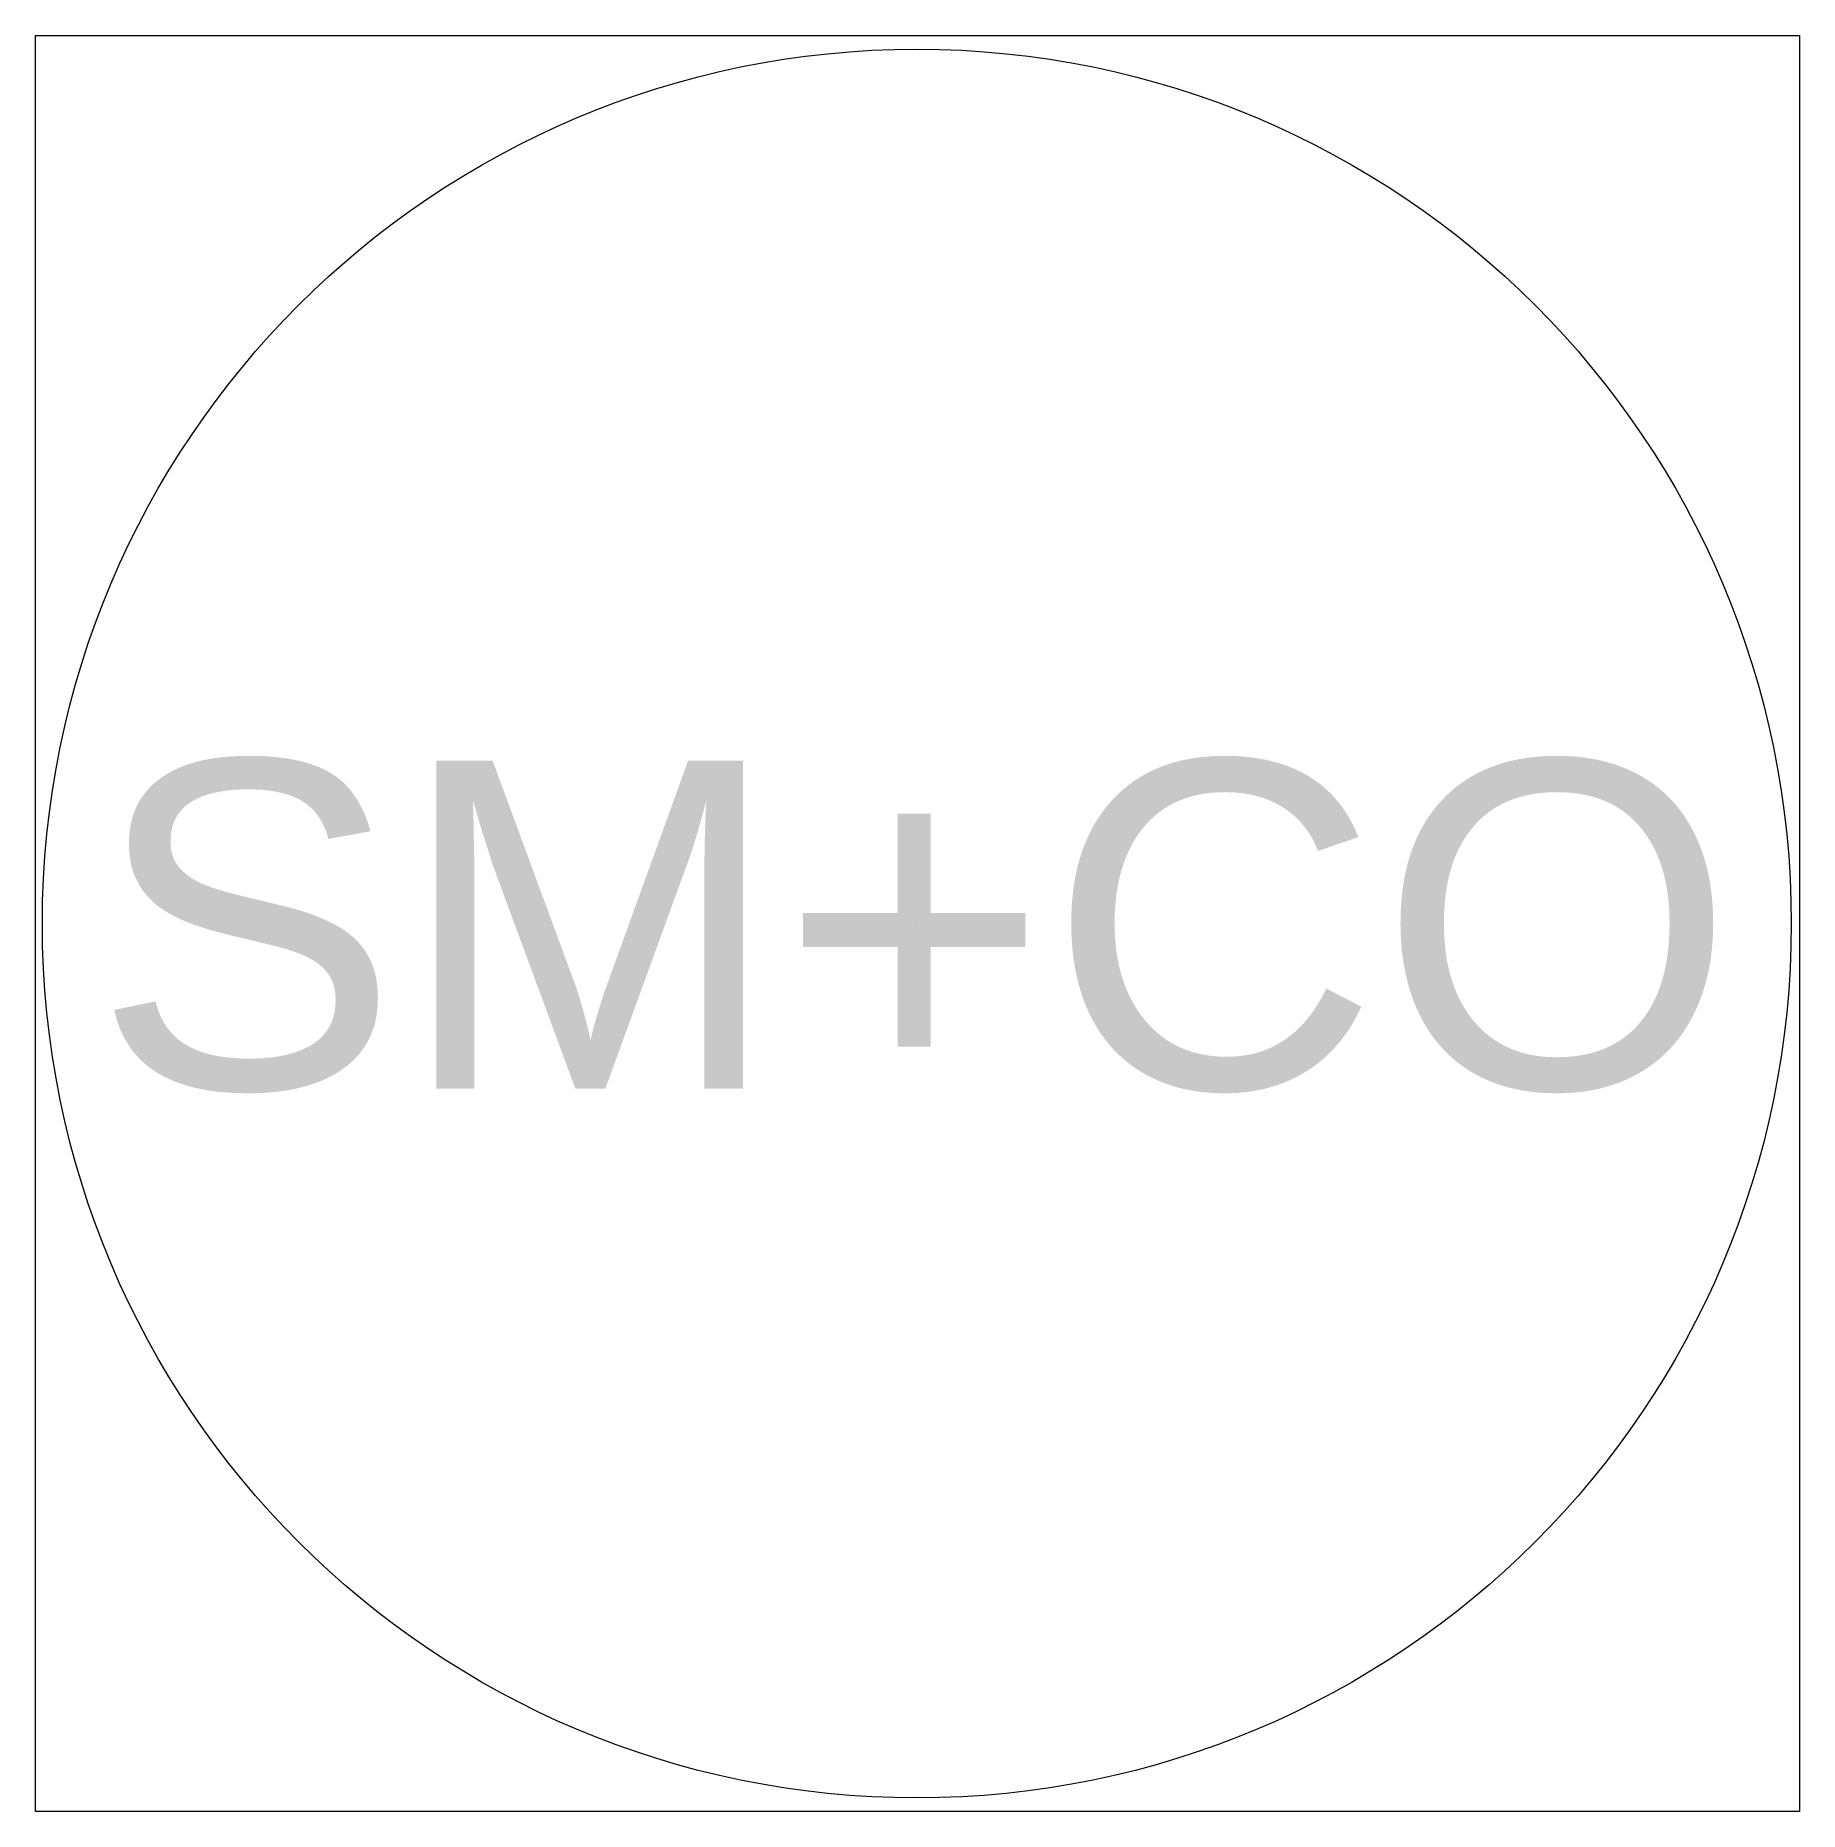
# Model space of a CAD drawing. Header units: inches. Extents: x 274.9 to 285.7, y -231.9 to -221.1.
import ezdxf

# ---------------------------------------------------------------- set-up
doc = ezdxf.new("R2010")
doc.units = ezdxf.units.IN
doc.header["$MEASUREMENT"] = 0
doc.layers.add('00-page-edge', color=7, linetype='Continuous', lineweight=9)
doc.layers.add('F201-Fire-and-CO-2nd-floor', color=1, linetype='Continuous', lineweight=9)
doc.styles.get("Standard").update_dxf_attribs({"font": 'Arial.ttf', "height": 2})

msp = doc.modelspace()

# ---------------------------------------------------------------- linework, layer by layer
at = {"layer": '00-page-edge', "lineweight": 5}
msp.add_line((280.313, -226.476), (280.313, -226.476), dxfattribs=at)
at = {"layer": 'F201-Fire-and-CO-2nd-floor', "lineweight": 5}
for p, q in [((274.938, -231.892), (274.938, -221.06)), ((274.938, -221.06), (285.696, -221.06)), ((285.696, -221.06), (285.696, -231.892)), ((285.696, -231.892), (274.938, -231.892))]:
    msp.add_line(p, q, dxfattribs=at)
msp.add_circle((280.313, -226.476), 5.333, dxfattribs=at)

# ---------------------------------------------------------------- texts
msp.add_text('SM+CO', height=2, dxfattribs=at).set_placement((275.291, -227.483))

doc.saveas('drawing.dxf')
